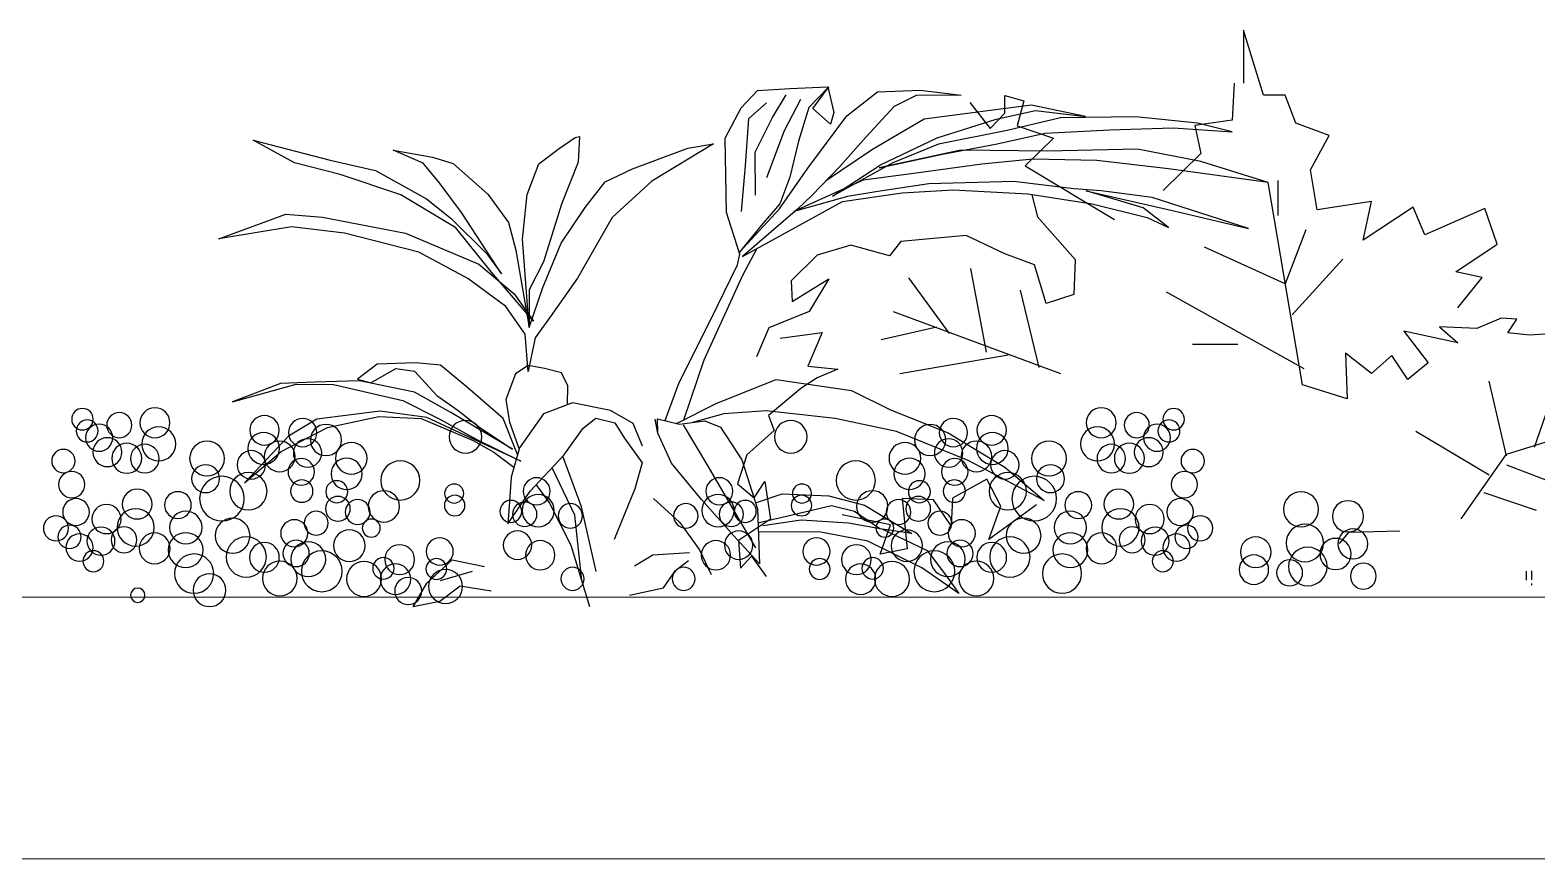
# Model space of a CAD drawing. Header units: millimetres. Extents: x 224.49 to 232.8, y 170.44 to 178.39.
# Drawn here: x 228.219 to 229.947, y 173.245 to 174.195 of the extents above; entities that cross this region are included whole.
import ezdxf

# ---------------------------------------------------------------- set-up
doc = ezdxf.new("R2010")
doc.units = ezdxf.units.MM
doc.layers.add('PROIEZIONI', color=145, linetype='Continuous', lineweight=13)
doc.layers.add('VEGETAZIONE', color=94, linetype='Continuous')

msp = doc.modelspace()

# ---------------------------------------------------------------- linework, layer by layer
at = {"layer": 'PROIEZIONI'}
msp.add_line((224.6282, 173.5447), (230.7596, 173.5447), dxfattribs=at)
at = {"layer": 'PROIEZIONI', "color": 5}
msp.add_line((224.4916, 173.2447), (230.8936, 173.2447), dxfattribs=at)
at = {"layer": 'VEGETAZIONE'}
for p, q in [((229.6335, 174.12), (229.6104, 174.1947)), ((229.6104, 174.1947), (229.6104, 174.1339)), ((229.5998, 174.1339), (229.5975, 174.0914)), ((229.0346, 174.1057), (229.0532, 174.1255)), ((229.0532, 174.1255), (229.0902, 174.1279)), ((229.0706, 174.0947), (229.086, 174.1204)), ((229.0841, 174.0797), (229.1031, 174.1155)), ((229.0902, 174.1279), (229.134, 174.1297)), ((229.135, 174.1297), (229.112, 174.1059)), ((229.1169, 174.1047), (229.135, 174.1297)), ((229.134, 174.1297), (229.1408, 174.1002)), ((229.1556, 174.0965), (229.1908, 174.1238)), ((229.1908, 174.1238), (229.2403, 174.126)), ((229.2352, 174.1197), (229.2102, 174.1071)), ((229.2869, 174.1203), (229.2352, 174.1197)), ((229.2403, 174.126), (229.2869, 174.1203)), ((229.337, 174.0993), (229.337, 174.1198)), ((229.337, 174.1198), (229.3587, 174.1135)), ((229.6584, 174.12), (229.6335, 174.12)), ((229.6704, 174.0879), (229.6584, 174.12)), ((229.0164, 174.0707), (229.0346, 174.1057)), ((229.0433, 174.0932), (229.0635, 174.1112)), ((229.112, 174.1059), (229.1003, 174.0673)), ((229.1372, 174.0868), (229.1169, 174.1047)), ((229.1408, 174.1002), (229.1372, 174.0868)), ((229.2102, 174.1071), (229.178, 174.0722)), ((229.3261, 174.1033), (229.2444, 174.0926)), ((229.2967, 174.1119), (229.32, 174.0819)), ((229.32, 174.0819), (229.337, 174.0993)), ((229.3674, 174.1087), (229.3261, 174.1033)), ((229.3268, 174.0927), (229.3722, 174.1027)), ((229.3587, 174.1135), (229.351, 174.0851)), ((229.4296, 174.0955), (229.3674, 174.1087)), ((229.3722, 174.1027), (229.4296, 174.0955)), ((229.0396, 174.0391), (229.0433, 174.0932)), ((229.0506, 174.0549), (229.0706, 174.0947)), ((229.1111, 174.0366), (229.1556, 174.0965)), ((229.2444, 174.0926), (229.185, 174.058)), ((229.2594, 174.0712), (229.3268, 174.0927)), ((229.4009, 174.0942), (229.3396, 174.0796)), ((229.351, 174.0851), (229.3929, 174.0708)), ((229.3831, 174.0767), (229.4573, 174.0805)), ((229.4873, 174.0954), (229.4009, 174.0942)), ((229.4573, 174.0805), (229.5298, 174.0825)), ((229.5579, 174.088), (229.4873, 174.0954)), ((229.5298, 174.0825), (229.5974, 174.0781)), ((229.5975, 174.0914), (229.5549, 174.0854)), ((229.5549, 174.0854), (229.5618, 174.0534)), ((229.5974, 174.0781), (229.5579, 174.088)), ((229.7088, 174.0738), (229.6704, 174.0879)), ((228.5223, 174.0426), (228.4752, 174.0684)), ((228.4752, 174.0684), (228.5635, 174.0456)), ((228.826, 174.0589), (228.8444, 174.0716)), ((228.8444, 174.0716), (228.8494, 174.0727)), ((228.8494, 174.0727), (228.8477, 174.0433)), ((229.003, 174.0643), (228.9321, 174.0216)), ((228.9733, 174.0594), (229.003, 174.0643)), ((229.0176, 173.9858), (229.0164, 174.0707)), ((229.064, 174.0259), (229.0841, 174.0797)), ((229.1003, 174.0673), (229.0903, 174.0262)), ((229.178, 174.0722), (229.1476, 174.0385)), ((229.1944, 174.0402), (229.2594, 174.0712)), ((229.2609, 174.0641), (229.2086, 174.0424)), ((229.3396, 174.0796), (229.2609, 174.0641)), ((229.2655, 174.0523), (229.3261, 174.0638)), ((229.3261, 174.0638), (229.3831, 174.0767)), ((229.3929, 174.0708), (229.3603, 174.0392)), ((229.6873, 174.0347), (229.7088, 174.0738)), ((228.6698, 174.042), (228.6356, 174.057)), ((228.6356, 174.057), (228.6808, 174.0489)), ((228.6808, 174.0489), (228.7044, 174.0416)), ((228.8025, 174.0415), (228.826, 174.0589)), ((228.9101, 174.0355), (228.9733, 174.0594)), ((229.051, 174.0054), (229.0506, 174.0549)), ((229.185, 174.058), (229.1312, 174.0215)), ((229.2864, 174.0572), (229.1927, 174.0367)), ((229.1927, 174.0367), (229.2655, 174.0523)), ((229.3859, 174.056), (229.2864, 174.0572)), ((229.3692, 174.0468), (229.3107, 174.0412)), ((229.4425, 174.0454), (229.3692, 174.0468)), ((229.489, 174.0583), (229.3859, 174.056)), ((229.5618, 174.0439), (229.489, 174.0583)), ((229.5618, 174.0534), (229.5184, 174.0108)), ((228.5747, 174.029), (228.5223, 174.0426)), ((228.5635, 174.0456), (228.6153, 174.0337)), ((228.6442, 174.0057), (228.5747, 174.029)), ((228.6153, 174.0337), (228.6738, 174.0013)), ((228.6883, 174.0199), (228.6698, 174.042)), ((228.7044, 174.0416), (228.744, 174.0068)), ((228.7892, 174.0062), (228.8025, 174.0415)), ((228.8477, 174.0433), (228.8284, 173.9952)), ((228.8785, 174.0206), (228.9101, 174.0355)), ((229.035, 173.9867), (229.0396, 174.0391)), ((229.0786, 173.9897), (229.1111, 174.0366)), ((229.1476, 174.0385), (229.1155, 174.0052)), ((229.2086, 174.0424), (229.1392, 174.0043)), ((229.1392, 174.0043), (229.1944, 174.0402)), ((229.2354, 174.0308), (229.1743, 174.0228)), ((229.3107, 174.0412), (229.2354, 174.0308)), ((229.3603, 174.0392), (229.4626, 173.9776)), ((229.5247, 174.0355), (229.4425, 174.0454)), ((229.6389, 174.02), (229.5247, 174.0355)), ((229.6389, 174.02), (229.5618, 174.0439)), ((229.6952, 173.9887), (229.6873, 174.0347)), ((228.7139, 173.9855), (228.6883, 174.0199)), ((228.8556, 173.9913), (228.8785, 174.0206)), ((228.9321, 174.0216), (228.8866, 173.9798)), ((229.0903, 174.0262), (229.0788, 173.9956)), ((229.1743, 174.0228), (229.1, 173.989)), ((229.2499, 174.0184), (229.1913, 174.0097)), ((229.2193, 174.0082), (229.2777, 174.0115)), ((229.3471, 174.0212), (229.2499, 174.0184)), ((229.2777, 174.0115), (229.3633, 174.0069)), ((229.4161, 174.0128), (229.3471, 174.0212)), ((229.4474, 174.0106), (229.4161, 174.0128)), ((229.6781, 173.788), (229.6389, 174.02)), ((229.6502, 173.9823), (229.6502, 174.0222)), ((228.7075, 173.9679), (228.6442, 174.0057)), ((228.6738, 174.0013), (228.7022, 173.9786)), ((228.744, 174.0068), (228.7679, 173.9742)), ((228.7839, 173.9552), (228.7892, 174.0062)), ((228.8284, 173.9952), (228.808, 173.929)), ((229.0361, 173.935), (229.1506, 173.9983)), ((229.0788, 173.9956), (229.0594, 173.973)), ((229.1566, 174.0041), (229.095, 173.9867)), ((229.1155, 174.0052), (229.0993, 173.9895)), ((229.1506, 173.9983), (229.2193, 174.0082)), ((229.1913, 174.0097), (229.1566, 174.0041)), ((229.3633, 174.0069), (229.4371, 173.9954)), ((229.368, 174.006), (229.3742, 173.9808)), ((229.4956, 173.9911), (229.4302, 174.0103)), ((229.4302, 174.0103), (229.5308, 173.9877)), ((229.4371, 173.9954), (229.5003, 173.9798)), ((229.5057, 174.0028), (229.4474, 174.0106)), ((229.6162, 173.9673), (229.5057, 174.0028)), ((229.7572, 173.9981), (229.6952, 173.9887)), ((229.7479, 173.9539), (229.7572, 173.9981)), ((228.4355, 173.9553), (228.5126, 173.9838)), ((228.5126, 173.9838), (228.5547, 173.9804)), ((228.5547, 173.9804), (228.6498, 173.9621)), ((228.7022, 173.9786), (228.7431, 173.9381)), ((228.7599, 173.9155), (228.7139, 173.9855)), ((228.8283, 173.9505), (228.8556, 173.9913)), ((228.8866, 173.9798), (228.8471, 173.9102)), ((229.0329, 173.938), (229.0176, 173.9858)), ((229.0323, 173.9397), (229.0786, 173.9897)), ((229.0993, 173.9895), (229.0361, 173.935)), ((229.3742, 173.9808), (229.4177, 173.9318)), ((229.5247, 173.9684), (229.4956, 173.9911)), ((229.5003, 173.9798), (229.5247, 173.9684)), ((229.5308, 173.9877), (229.6162, 173.9673)), ((229.8052, 173.9919), (229.7479, 173.9539)), ((229.8186, 173.96), (229.8052, 173.9919)), ((229.8874, 173.9902), (229.8186, 173.96)), ((229.9013, 173.9492), (229.8874, 173.9902)), ((228.5189, 173.9691), (228.4355, 173.9553)), ((228.5796, 173.9618), (228.5189, 173.9691)), ((228.665, 173.9402), (228.5796, 173.9618)), ((228.6498, 173.9621), (228.7338, 173.9264)), ((228.7484, 173.9173), (228.7075, 173.9679)), ((228.7679, 173.9742), (228.7761, 173.9424)), ((229.0594, 173.973), (229.0323, 173.9397)), ((229.682, 173.9656), (229.6585, 173.904)), ((228.7761, 173.9424), (228.7914, 173.8539)), ((228.7914, 173.8539), (228.7839, 173.9552)), ((228.8073, 173.8996), (228.8283, 173.9505)), ((229.0366, 173.9138), (229.0525, 173.944)), ((229.1603, 173.9482), (229.1216, 173.9369)), ((229.2045, 173.9359), (229.1603, 173.9482)), ((229.2175, 173.9523), (229.2045, 173.9359)), ((229.2925, 173.9591), (229.2175, 173.9523)), ((229.337, 173.9381), (229.2925, 173.9591)), ((229.6585, 173.904), (229.5657, 173.9458)), ((229.8539, 173.9177), (229.9013, 173.9492)), ((228.721, 173.9101), (228.665, 173.9402)), ((228.7338, 173.9264), (228.7742, 173.8923)), ((228.7431, 173.9381), (228.7599, 173.9155)), ((228.808, 173.929), (228.7915, 173.8968)), ((228.9998, 173.8631), (229.0303, 173.9256)), ((229.0303, 173.9256), (229.0329, 173.938)), ((229.1216, 173.9369), (229.092, 173.9072)), ((229.3711, 173.9255), (229.337, 173.9381)), ((229.3845, 173.8813), (229.3711, 173.9255)), ((229.4177, 173.9318), (229.4162, 173.8917)), ((229.6663, 173.8684), (229.7243, 173.9323)), ((228.7647, 173.8778), (228.721, 173.9101)), ((228.7965, 173.8609), (228.7484, 173.9173)), ((228.8471, 173.9102), (228.8188, 173.8701)), ((228.9921, 173.8167), (229.0366, 173.9138)), ((229.0929, 173.8835), (229.1353, 173.9095)), ((229.1353, 173.9095), (229.1125, 173.8723)), ((229.2733, 173.8469), (229.227, 173.9108)), ((229.3159, 173.8256), (229.2981, 173.9215)), ((229.8843, 173.9112), (229.8539, 173.9177)), ((229.8562, 173.8762), (229.8843, 173.9112)), ((228.7742, 173.8923), (228.7965, 173.8609)), ((228.7914, 173.8539), (228.8073, 173.8996)), ((228.7915, 173.8968), (228.7914, 173.8539)), ((229.092, 173.9072), (229.0929, 173.8835)), ((229.3763, 173.8078), (229.355, 173.8966)), ((229.4162, 173.8917), (229.3845, 173.8813)), ((229.6803, 173.8064), (229.5222, 173.8943)), ((228.787, 173.8463), (228.7647, 173.8778)), ((228.8188, 173.8701), (228.7984, 173.8421)), ((228.9635, 173.7907), (228.9998, 173.8631)), ((229.1125, 173.8723), (229.0665, 173.8535)), ((229.4012, 173.8007), (229.2093, 173.8718)), ((229.9059, 173.8644), (229.8781, 173.8528)), ((229.924, 173.8635), (229.9059, 173.8644)), ((229.9138, 173.8476), (229.924, 173.8635)), ((228.7902, 173.8034), (228.787, 173.8463)), ((228.7984, 173.8421), (228.7939, 173.8203)), ((229.0665, 173.8535), (229.0522, 173.8201)), ((229.0794, 173.8416), (229.1273, 173.848)), ((229.1273, 173.848), (229.1112, 173.8093)), ((229.259, 173.854), (229.1951, 173.8398)), ((229.8562, 173.8362), (229.7944, 173.8496)), ((229.7944, 173.8496), (229.8223, 173.8133)), ((229.8781, 173.8528), (229.8352, 173.8544)), ((229.8352, 173.8544), (229.8562, 173.8362)), ((229.9385, 173.8449), (229.9138, 173.8476)), ((229.9618, 173.8464), (229.9385, 173.8449)), ((229.3408, 173.822), (229.2164, 173.8007)), ((229.6042, 173.8344), (229.5522, 173.8344)), ((229.7277, 173.8243), (229.7293, 173.7722)), ((229.7574, 173.8011), (229.7277, 173.8243)), ((229.7807, 173.8216), (229.7574, 173.8011)), ((229.799, 173.7943), (229.7807, 173.8216)), ((228.6172, 173.8119), (228.5947, 173.7945)), ((228.6101, 173.7903), (228.6387, 173.8069)), ((228.661, 173.8132), (228.6172, 173.8119)), ((228.6387, 173.8069), (228.6601, 173.8038)), ((228.6899, 173.8105), (228.661, 173.8132)), ((228.7212, 173.7847), (228.6899, 173.8105)), ((228.7903, 173.8104), (228.776, 173.8005)), ((228.7939, 173.8203), (228.7902, 173.8034)), ((228.8091, 173.8067), (228.7903, 173.8104)), ((228.8287, 173.8017), (228.8091, 173.8067)), ((228.9688, 173.748), (228.9921, 173.8167)), ((229.1112, 173.8093), (229.1456, 173.8061)), ((229.1456, 173.8061), (229.1219, 173.7961)), ((229.8223, 173.8133), (229.799, 173.7943)), ((228.5063, 173.7897), (228.4515, 173.7687)), ((228.4515, 173.7687), (228.5244, 173.789)), ((228.5459, 173.7911), (228.5063, 173.7897)), ((228.5244, 173.789), (228.5672, 173.7885)), ((228.597, 173.7928), (228.5459, 173.7911)), ((228.5672, 173.7885), (228.6468, 173.7703)), ((228.5947, 173.7945), (228.6101, 173.7903)), ((228.6602, 173.7796), (228.597, 173.7928)), ((228.6601, 173.8038), (228.6857, 173.7758)), ((228.776, 173.8005), (228.7647, 173.7713)), ((228.8359, 173.7868), (228.8287, 173.8017)), ((228.8353, 173.7653), (228.8359, 173.7868)), ((228.9473, 173.747), (228.9635, 173.7907)), ((229.0067, 173.7671), (229.0749, 173.794)), ((229.0749, 173.794), (229.1611, 173.7817)), ((229.1219, 173.7961), (229.1029, 173.7838)), ((229.7293, 173.7722), (229.6781, 173.788)), ((229.9123, 173.7065), (229.8923, 173.7924)), ((228.6468, 173.7703), (228.6891, 173.7487)), ((228.7017, 173.7562), (228.6602, 173.7796)), ((228.6857, 173.7758), (228.71, 173.7585)), ((228.7616, 173.7496), (228.7212, 173.7847)), ((228.7647, 173.7713), (228.769, 173.7453)), ((229.1029, 173.7838), (229.0661, 173.7531)), ((229.1611, 173.7817), (229.2058, 173.7594)), ((229.9443, 173.7165), (229.9663, 173.7804)), ((228.6208, 173.7577), (228.5482, 173.7487)), ((228.6743, 173.7507), (228.6208, 173.7577)), ((228.7722, 173.7142), (228.7017, 173.7562)), ((228.71, 173.7585), (228.735, 173.7393)), ((228.8078, 173.7549), (228.7805, 173.7158)), ((228.8411, 173.7675), (228.8078, 173.7549)), ((228.8846, 173.7587), (228.8411, 173.7675)), ((228.9106, 173.7436), (228.8846, 173.7587)), ((228.9604, 173.7438), (229.0067, 173.7671)), ((229.0146, 173.7547), (228.9786, 173.7448)), ((229.0632, 173.7582), (229.0146, 173.7547)), ((229.1423, 173.7496), (229.0632, 173.7582)), ((229.0661, 173.7531), (229.0723, 173.7356)), ((229.2058, 173.7594), (229.272, 173.7332)), ((228.507, 173.7116), (228.5604, 173.7391)), ((228.5482, 173.7487), (228.5157, 173.7291)), ((228.5604, 173.7391), (228.619, 173.7519)), ((228.619, 173.7519), (228.6677, 173.7496)), ((228.6677, 173.7496), (228.7273, 173.7242)), ((228.7818, 173.7005), (228.6743, 173.7507)), ((228.6891, 173.7487), (228.7306, 173.7258)), ((228.735, 173.7393), (228.7722, 173.7142)), ((228.7783, 173.7082), (228.7616, 173.7496)), ((228.769, 173.7453), (228.7802, 173.7145)), ((228.8314, 173.7076), (228.8535, 173.7384)), ((228.8535, 173.7384), (228.8679, 173.75)), ((228.8679, 173.75), (228.8899, 173.7445)), ((228.8899, 173.7445), (228.9003, 173.7272)), ((228.9215, 173.7176), (228.9106, 173.7436)), ((228.939, 173.7326), (228.9361, 173.7486)), ((228.9387, 173.7491), (228.964, 173.7429)), ((228.939, 173.7326), (228.9387, 173.7491)), ((228.964, 173.7429), (228.993, 173.7468)), ((228.9682, 173.7424), (228.9951, 173.6967)), ((228.993, 173.7468), (229.011, 173.7395)), ((229.011, 173.7395), (229.0355, 173.702)), ((229.0723, 173.7356), (229.0411, 173.7078)), ((229.2127, 173.7346), (229.1423, 173.7496)), ((229.9123, 173.7085), (230.0203, 173.7425)), ((228.5157, 173.7291), (228.465, 173.6756)), ((228.7273, 173.7242), (228.7508, 173.7109)), ((228.7306, 173.7258), (228.7818, 173.7005)), ((228.9003, 173.7272), (228.921, 173.6987)), ((228.9547, 173.6983), (228.939, 173.7326)), ((229.295, 173.7012), (229.2127, 173.7346)), ((229.272, 173.7332), (229.3369, 173.6936)), ((229.8923, 173.6845), (229.8083, 173.7345)), ((228.465, 173.6756), (228.507, 173.7116)), ((228.7508, 173.7109), (228.7741, 173.6938)), ((228.7805, 173.7158), (228.7708, 173.6824)), ((228.7925, 173.6662), (228.8314, 173.7076)), ((228.8514, 173.6483), (228.8302, 173.7063)), ((229.0411, 173.7078), (229.0303, 173.6746)), ((229.0355, 173.702), (229.0532, 173.6459)), ((229.3821, 173.6554), (229.295, 173.7012)), ((229.8603, 173.6345), (229.9123, 173.7085)), ((228.8438, 173.6385), (228.8177, 173.693)), ((228.921, 173.6987), (228.9128, 173.6689)), ((228.9892, 173.6567), (228.9547, 173.6983)), ((228.9951, 173.6967), (229.0188, 173.6564)), ((229.3369, 173.6936), (229.3821, 173.6554)), ((229.9123, 173.6965), (229.9803, 173.6705)), ((228.7669, 173.6289), (228.7925, 173.6662)), ((228.7708, 173.6824), (228.7682, 173.6435)), ((228.8145, 173.6535), (228.7995, 173.6737)), ((228.9128, 173.6689), (228.8888, 173.6109)), ((229.0303, 173.6746), (229.0495, 173.6586)), ((229.0495, 173.6586), (229.0616, 173.6773)), ((229.0616, 173.6773), (229.0683, 173.6341)), ((229.3162, 173.68), (229.2769, 173.6582)), ((229.3323, 173.6491), (229.3162, 173.68)), ((228.8397, 173.6038), (228.8145, 173.6535)), ((228.9339, 173.6579), (228.9639, 173.6305)), ((229.0261, 173.6151), (228.9892, 173.6567)), ((229.0188, 173.6564), (229.0511, 173.6012)), ((229.051, 173.6528), (229.0816, 173.6633)), ((229.0816, 173.6633), (229.1352, 173.6608)), ((229.1382, 173.6495), (229.0866, 173.6372)), ((229.1352, 173.6608), (229.1761, 173.6502)), ((229.1644, 173.6428), (229.1382, 173.6495)), ((229.1761, 173.6502), (229.2304, 173.6178)), ((229.255, 173.6564), (229.2193, 173.6577)), ((229.2193, 173.6577), (229.2248, 173.6001)), ((229.2755, 173.6263), (229.255, 173.6564)), ((229.2769, 173.6582), (229.2755, 173.6263)), ((229.3733, 173.6504), (229.3184, 173.6108)), ((229.3184, 173.6108), (229.3323, 173.6491)), ((229.8863, 173.6645), (229.9463, 173.6445)), ((228.7682, 173.6435), (228.7669, 173.6289)), ((228.8519, 173.5637), (228.8438, 173.6385)), ((228.8685, 173.5741), (228.8514, 173.6483)), ((229.0683, 173.6341), (229.0317, 173.6095)), ((229.0532, 173.6459), (229.0556, 173.583)), ((229.0866, 173.6372), (229.0551, 173.63)), ((229.0593, 173.627), (229.1032, 173.6335)), ((229.1032, 173.6335), (229.1575, 173.63)), ((229.2059, 173.6277), (229.1505, 173.6391)), ((229.1935, 173.623), (229.1644, 173.6428)), ((228.9639, 173.6305), (228.9869, 173.5991)), ((229.0556, 173.583), (229.0261, 173.6151)), ((229.0551, 173.63), (229.0538, 173.6297)), ((229.1259, 173.6191), (229.0542, 173.6195)), ((229.18, 173.609), (229.1259, 173.6191)), ((229.1575, 173.63), (229.1959, 173.6229)), ((229.2304, 173.6178), (229.1935, 173.623)), ((229.1938, 173.594), (229.2059, 173.6277)), ((229.1959, 173.6229), (229.248, 173.5983)), ((229.7308, 173.6189), (229.7204, 173.6063)), ((229.7897, 173.6205), (229.7308, 173.6189)), ((228.8611, 173.5337), (228.8397, 173.6038)), ((228.9869, 173.5991), (229.0003, 173.5707)), ((229.0317, 173.6095), (229.0339, 173.5781)), ((229.2419, 173.5783), (229.18, 173.609)), ((229.2248, 173.6001), (229.1938, 173.594)), ((229.248, 173.5983), (229.2713, 173.5674)), ((228.674, 173.5606), (228.7033, 173.5873)), ((228.7033, 173.5873), (228.7403, 173.5798)), ((228.9123, 173.5805), (228.9333, 173.5932)), ((228.9333, 173.5932), (228.9753, 173.5957)), ((228.9592, 173.5753), (228.9743, 173.5868)), ((229.0339, 173.5781), (229.0464, 173.5915)), ((229.0464, 173.5915), (229.0634, 173.5685)), ((228.726, 173.5741), (228.6896, 173.5633)), ((228.9456, 173.5554), (228.9592, 173.5753)), ((229.284, 173.5489), (229.2419, 173.5783)), ((229.2713, 173.5674), (229.284, 173.5489)), ((229.935, 173.5643), (229.935, 173.5745)), ((229.9412, 173.5644), (229.9412, 173.5747)), ((228.6585, 173.5337), (228.674, 173.5606)), ((228.7125, 173.5571), (228.689, 173.5398)), ((228.7479, 173.5515), (228.7125, 173.5571)), ((228.9065, 173.547), (228.9456, 173.5554)), ((229.9412, 173.5583), (229.9412, 173.5605)), ((228.689, 173.5398), (228.6585, 173.5337))]:
    msp.add_line(p, q, dxfattribs=at)
for centre, radius, start, end in [((228.2793, 173.7487), 0.0123, 0, 180), ((228.3215, 173.7419), 0.0144, 0, 180), ((228.3624, 173.7446), 0.0172, 0, 180), ((228.488, 173.736), 0.0169, 0, 180), ((229.3218, 173.736), 0.0169, 0, 180), ((229.4474, 173.7446), 0.0172, 0, 180), ((229.4882, 173.7419), 0.0144, 0, 180), ((229.5305, 173.7487), 0.0123, 0, 180), ((228.2793, 173.7487), 0.0123, 180, 0), ((228.2847, 173.7352), 0.0126, 0, 180), ((228.2847, 173.7352), 0.0126, 180, 0), ((228.2984, 173.7275), 0.0156, 0, 180), ((228.3215, 173.7419), 0.0144, 180, 0), ((228.3624, 173.7446), 0.0172, 180, 0), ((228.3667, 173.7203), 0.0195, 0, 180), ((228.488, 173.736), 0.0169, 180, 0), ((228.5318, 173.7333), 0.0162, 0, 180), ((228.5585, 173.7248), 0.0179, 0, 180), ((228.7184, 173.7285), 0.0187, 0, 180), ((229.0914, 173.7285), 0.0187, 0, 180), ((229.2512, 173.7248), 0.0179, 0, 180), ((229.278, 173.7333), 0.0162, 0, 180), ((229.3218, 173.736), 0.0169, 180, 0), ((229.4431, 173.7203), 0.0195, 0, 180), ((229.4474, 173.7446), 0.0172, 180, 0), ((229.4882, 173.7419), 0.0144, 180, 0), ((229.5114, 173.7275), 0.0156, 0, 180), ((229.5251, 173.7352), 0.0126, 0, 180), ((229.5251, 173.7352), 0.0126, 180, 0), ((229.5305, 173.7487), 0.0123, 180, 0), ((228.2984, 173.7275), 0.0156, 180, 0), ((228.3079, 173.7109), 0.0166, 0, 180), ((228.3301, 173.7039), 0.0172, 0, 180), ((228.3508, 173.7035), 0.0164, 0, 180), ((228.3667, 173.7203), 0.0195, 180, 0), ((228.4222, 173.7036), 0.02, 0, 180), ((228.4871, 173.7151), 0.0182, 0, 180), ((228.5054, 173.706), 0.0176, 0, 180), ((228.5318, 173.7333), 0.0162, 180, 0), ((228.5374, 173.71), 0.0163, 0, 180), ((228.5585, 173.7248), 0.0179, 180, 0), ((228.5875, 173.7038), 0.0182, 0, 180), ((228.7184, 173.7285), 0.0187, 180, 0), ((229.0914, 173.7285), 0.0187, 180, 0), ((229.2223, 173.7038), 0.0182, 0, 180), ((229.2512, 173.7248), 0.0179, 180, 0), ((229.2724, 173.71), 0.0163, 0, 180), ((229.278, 173.7333), 0.0162, 180, 0), ((229.3043, 173.706), 0.0176, 0, 180), ((229.3227, 173.7151), 0.0182, 0, 180), ((229.3876, 173.7036), 0.02, 0, 180), ((229.4431, 173.7203), 0.0195, 180, 0), ((229.459, 173.7035), 0.0164, 0, 180), ((229.4797, 173.7039), 0.0172, 0, 180), ((229.5019, 173.7109), 0.0166, 0, 180), ((229.5114, 173.7275), 0.0156, 180, 0), ((228.2574, 173.7007), 0.0134, 0, 180), ((228.2574, 173.7007), 0.0134, 180, 0), ((228.3079, 173.7109), 0.0166, 180, 0), ((228.3301, 173.7039), 0.0172, 180, 0), ((228.3508, 173.7035), 0.0164, 180, 0), ((228.4222, 173.7036), 0.02, 180, 0), ((228.4729, 173.6964), 0.0163, 0, 180), ((228.4871, 173.7151), 0.0182, 180, 0), ((228.5054, 173.706), 0.0176, 180, 0), ((228.5302, 173.6883), 0.0152, 0, 180), ((228.5374, 173.71), 0.0163, 180, 0), ((228.5822, 173.6861), 0.0179, 0, 180), ((228.5875, 173.7038), 0.0182, 180, 0), ((228.6438, 173.6785), 0.0225, 0, 180), ((229.166, 173.6785), 0.0225, 0, 180), ((229.2223, 173.7038), 0.0182, 180, 0), ((229.2276, 173.6861), 0.0179, 0, 180), ((229.2724, 173.71), 0.0163, 180, 0), ((229.2795, 173.6883), 0.0152, 0, 180), ((229.3043, 173.706), 0.0176, 180, 0), ((229.3227, 173.7151), 0.0182, 180, 0), ((229.3369, 173.6964), 0.0163, 0, 180), ((229.3876, 173.7036), 0.02, 180, 0), ((229.459, 173.7035), 0.0164, 180, 0), ((229.4797, 173.7039), 0.0172, 180, 0), ((229.5019, 173.7109), 0.0166, 180, 0), ((229.5524, 173.7007), 0.0134, 0, 180), ((229.5524, 173.7007), 0.0134, 180, 0), ((228.267, 173.6737), 0.0151, 0, 180), ((228.4205, 173.6805), 0.016, 0, 180), ((228.4392, 173.6576), 0.0256, 0, 180), ((228.4695, 173.6661), 0.0214, 0, 180), ((228.4729, 173.6964), 0.0163, 180, 0), ((228.5302, 173.6883), 0.0152, 180, 0), ((228.5822, 173.6861), 0.0179, 180, 0), ((229.2276, 173.6861), 0.0179, 180, 0), ((229.2795, 173.6883), 0.0152, 180, 0), ((229.3403, 173.6661), 0.0214, 0, 180), ((229.3369, 173.6964), 0.0163, 180, 0), ((229.3706, 173.6576), 0.0256, 0, 180), ((229.3893, 173.6805), 0.016, 0, 180), ((229.5428, 173.6737), 0.0151, 0, 180), ((228.267, 173.6737), 0.0151, 180, 0), ((228.3421, 173.6514), 0.0171, 0, 180), ((228.4205, 173.6805), 0.016, 180, 0), ((228.4695, 173.6661), 0.0214, 180, 0), ((228.5308, 173.6662), 0.0128, 0, 180), ((228.5308, 173.6662), 0.0128, 180, 0), ((228.5709, 173.6655), 0.0126, 0, 180), ((228.6249, 173.6487), 0.018, 0, 180), ((228.6438, 173.6785), 0.0225, 180, 0), ((228.7055, 173.6635), 0.0109, 0, 180), ((228.8001, 173.6661), 0.0155, 0, 180), ((228.8001, 173.6661), 0.0155, 180, 0), ((229.0096, 173.6661), 0.0155, 0, 180), ((229.0096, 173.6661), 0.0155, 180, 0), ((229.1043, 173.6635), 0.0109, 0, 180), ((229.166, 173.6785), 0.0225, 180, 0), ((229.1849, 173.6487), 0.018, 0, 180), ((229.2389, 173.6655), 0.0126, 0, 180), ((229.279, 173.6662), 0.0128, 0, 180), ((229.279, 173.6662), 0.0128, 180, 0), ((229.3403, 173.6661), 0.0214, 180, 0), ((229.3893, 173.6805), 0.016, 180, 0), ((229.4676, 173.6514), 0.0171, 0, 180), ((229.5428, 173.6737), 0.0151, 180, 0), ((228.2719, 173.6423), 0.0153, 0, 180), ((228.3068, 173.6342), 0.0167, 0, 180), ((228.3421, 173.6514), 0.0171, 180, 0), ((228.3887, 173.6502), 0.0154, 0, 180), ((228.3887, 173.6502), 0.0154, 180, 0), ((228.4392, 173.6576), 0.0256, 180, 0), ((228.5722, 173.646), 0.0142, 0, 180), ((228.5709, 173.6655), 0.0126, 180, 0), ((228.5948, 173.6423), 0.0142, 0, 180), ((228.6249, 173.6487), 0.018, 180, 0), ((228.7061, 173.6497), 0.0118, 0, 180), ((228.7061, 173.6497), 0.0118, 180, 0), ((228.7055, 173.6635), 0.0109, 180, 0), ((228.7705, 173.643), 0.0126, 0, 180), ((228.7864, 173.6397), 0.014, 0, 180), ((228.8018, 173.6439), 0.0185, 0, 180), ((228.8387, 173.6379), 0.014, 0, 180), ((228.9711, 173.6379), 0.014, 0, 180), ((229.008, 173.6439), 0.0185, 0, 180), ((229.0233, 173.6397), 0.014, 0, 180), ((229.0393, 173.643), 0.0126, 0, 180), ((229.1037, 173.6497), 0.0118, 0, 180), ((229.1037, 173.6497), 0.0118, 180, 0), ((229.1043, 173.6635), 0.0109, 180, 0), ((229.1849, 173.6487), 0.018, 180, 0), ((229.215, 173.6423), 0.0142, 0, 180), ((229.2376, 173.646), 0.0142, 0, 180), ((229.2389, 173.6655), 0.0126, 180, 0), ((229.3706, 173.6576), 0.0256, 180, 0), ((229.4211, 173.6502), 0.0154, 0, 180), ((229.4211, 173.6502), 0.0154, 180, 0), ((229.4676, 173.6514), 0.0171, 180, 0), ((229.503, 173.6342), 0.0167, 0, 180), ((229.5379, 173.6423), 0.0153, 0, 180), ((229.6766, 173.6454), 0.0201, 0, 180), ((229.7304, 173.6373), 0.0179, 0, 180), ((228.2489, 173.6236), 0.0144, 0, 180), ((228.2719, 173.6423), 0.0153, 180, 0), ((228.3068, 173.6342), 0.0167, 180, 0), ((228.3403, 173.6246), 0.0214, 0, 180), ((228.3978, 173.6246), 0.0186, 0, 180), ((228.4514, 173.6151), 0.02, 0, 180), ((228.5222, 173.6179), 0.0156, 0, 180), ((228.5473, 173.6294), 0.0137, 0, 180), ((228.5722, 173.646), 0.0142, 180, 0), ((228.5948, 173.6423), 0.0142, 180, 0), ((228.6105, 173.6239), 0.0103, 0, 180), ((228.7705, 173.643), 0.0126, 180, 0), ((228.7864, 173.6397), 0.014, 180, 0), ((228.8018, 173.6439), 0.0185, 180, 0), ((228.8387, 173.6379), 0.014, 180, 0), ((228.9711, 173.6379), 0.014, 180, 0), ((229.008, 173.6439), 0.0185, 180, 0), ((229.0233, 173.6397), 0.014, 180, 0), ((229.0393, 173.643), 0.0126, 180, 0), ((229.1993, 173.6239), 0.0103, 0, 180), ((229.215, 173.6423), 0.0142, 180, 0), ((229.2376, 173.646), 0.0142, 180, 0), ((229.2625, 173.6294), 0.0137, 0, 180), ((229.2875, 173.6179), 0.0156, 0, 180), ((229.3584, 173.6151), 0.02, 0, 180), ((229.412, 173.6246), 0.0186, 0, 180), ((229.4695, 173.6246), 0.0214, 0, 180), ((229.503, 173.6342), 0.0167, 180, 0), ((229.5379, 173.6423), 0.0153, 180, 0), ((229.5609, 173.6236), 0.0144, 0, 180), ((229.6766, 173.6454), 0.0201, 180, 0), ((229.7304, 173.6373), 0.0179, 180, 0), ((228.2489, 173.6236), 0.0144, 180, 0), ((228.2645, 173.6138), 0.0133, 0, 180), ((228.276, 173.6015), 0.0156, 0, 180), ((228.3005, 173.6089), 0.0161, 0, 180), ((228.3269, 173.6104), 0.0148, 0, 180), ((228.3403, 173.6246), 0.0214, 180, 0), ((228.362, 173.6006), 0.0177, 0, 180), ((228.3977, 173.5986), 0.02, 0, 180), ((228.3978, 173.6246), 0.0186, 180, 0), ((228.4514, 173.6151), 0.02, 180, 0), ((228.5222, 173.6179), 0.0156, 180, 0), ((228.5473, 173.6294), 0.0137, 180, 0), ((228.5853, 173.6037), 0.018, 0, 180), ((228.6105, 173.6239), 0.0103, 180, 0), ((228.7781, 173.6043), 0.0163, 0, 180), ((229.0317, 173.6043), 0.0163, 0, 180), ((229.1993, 173.6239), 0.0103, 180, 0), ((229.2245, 173.6037), 0.018, 0, 180), ((229.2625, 173.6294), 0.0137, 180, 0), ((229.2875, 173.6179), 0.0156, 180, 0), ((229.3584, 173.6151), 0.02, 180, 0), ((229.4121, 173.5986), 0.02, 0, 180), ((229.412, 173.6246), 0.0186, 180, 0), ((229.4478, 173.6006), 0.0177, 0, 180), ((229.4695, 173.6246), 0.0214, 180, 0), ((229.4829, 173.6104), 0.0148, 0, 180), ((229.5093, 173.6089), 0.0161, 0, 180), ((229.5338, 173.6015), 0.0156, 0, 180), ((229.5453, 173.6138), 0.0133, 0, 180), ((229.5609, 173.6236), 0.0144, 180, 0), ((229.681, 173.6068), 0.0215, 0, 180), ((229.736, 173.6058), 0.0172, 0, 180), ((228.2645, 173.6138), 0.0133, 180, 0), ((228.276, 173.6015), 0.0156, 180, 0), ((228.2918, 173.5859), 0.012, 0, 180), ((228.3005, 173.6089), 0.0161, 180, 0), ((228.3269, 173.6104), 0.0148, 180, 0), ((228.362, 173.6006), 0.0177, 180, 0), ((228.3977, 173.5986), 0.02, 180, 0), ((228.4671, 173.5907), 0.0231, 0, 180), ((228.4879, 173.5903), 0.0171, 0, 180), ((228.5243, 173.5948), 0.0151, 0, 180), ((228.5382, 173.5882), 0.02, 0, 180), ((228.5537, 173.5743), 0.0234, 0, 180), ((228.5853, 173.6037), 0.018, 180, 0), ((228.643, 173.5877), 0.0171, 0, 180), ((228.6889, 173.5971), 0.0156, 0, 180), ((228.6889, 173.5971), 0.0156, 180, 0), ((228.7781, 173.6043), 0.0163, 180, 0), ((228.8042, 173.5928), 0.0168, 0, 180), ((229.0056, 173.5928), 0.0168, 0, 180), ((229.0317, 173.6043), 0.0163, 180, 0), ((229.1209, 173.5971), 0.0156, 0, 180), ((229.1209, 173.5971), 0.0156, 180, 0), ((229.1667, 173.5877), 0.0171, 0, 180), ((229.2245, 173.6037), 0.018, 180, 0), ((229.2561, 173.5743), 0.0234, 0, 180), ((229.2716, 173.5882), 0.02, 0, 180), ((229.2855, 173.5948), 0.0151, 0, 180), ((229.3219, 173.5903), 0.0171, 0, 180), ((229.3427, 173.5907), 0.0231, 0, 180), ((229.4121, 173.5986), 0.02, 180, 0), ((229.4478, 173.6006), 0.0177, 180, 0), ((229.4829, 173.6104), 0.0148, 180, 0), ((229.5093, 173.6089), 0.0161, 180, 0), ((229.518, 173.5859), 0.012, 0, 180), ((229.5338, 173.6015), 0.0156, 180, 0), ((229.5453, 173.6138), 0.0133, 180, 0), ((229.6246, 173.5962), 0.0176, 0, 180), ((229.681, 173.6068), 0.0215, 180, 0), ((229.6843, 173.5798), 0.0221, 0, 180), ((229.7162, 173.5942), 0.0179, 0, 180), ((229.736, 173.6058), 0.0172, 180, 0), ((228.2918, 173.5859), 0.012, 180, 0), ((228.4073, 173.5717), 0.0225, 0, 180), ((228.4671, 173.5907), 0.0231, 180, 0), ((228.4879, 173.5903), 0.0171, 180, 0), ((228.5056, 173.5661), 0.02, 0, 180), ((228.5243, 173.5948), 0.0151, 180, 0), ((228.5382, 173.5882), 0.02, 180, 0), ((228.6022, 173.5656), 0.02, 0, 180), ((228.6244, 173.5777), 0.0123, 0, 180), ((228.6382, 173.5652), 0.0175, 0, 180), ((228.643, 173.5877), 0.0171, 180, 0), ((228.6851, 173.577), 0.0119, 0, 180), ((228.8042, 173.5928), 0.0168, 180, 0), ((229.0056, 173.5928), 0.0168, 180, 0), ((229.1246, 173.577), 0.0119, 0, 180), ((229.1667, 173.5877), 0.0171, 180, 0), ((229.1716, 173.5652), 0.0175, 0, 180), ((229.1854, 173.5777), 0.0123, 0, 180), ((229.2076, 173.5656), 0.02, 0, 180), ((229.2716, 173.5882), 0.02, 180, 0), ((229.2855, 173.5948), 0.0151, 180, 0), ((229.3042, 173.5661), 0.02, 0, 180), ((229.3219, 173.5903), 0.0171, 180, 0), ((229.3427, 173.5907), 0.0231, 180, 0), ((229.4025, 173.5717), 0.0225, 0, 180), ((229.518, 173.5859), 0.012, 180, 0), ((229.6225, 173.5762), 0.0169, 0, 180), ((229.6246, 173.5962), 0.0176, 180, 0), ((229.6635, 173.5725), 0.0149, 0, 180), ((229.6843, 173.5798), 0.0221, 180, 0), ((229.7162, 173.5942), 0.0179, 180, 0), ((229.748, 173.5688), 0.0148, 0, 180), ((228.4073, 173.5717), 0.0225, 180, 0), ((228.4249, 173.5526), 0.0188, 0, 180), ((228.5056, 173.5661), 0.02, 180, 0), ((228.5537, 173.5743), 0.0234, 180, 0), ((228.6022, 173.5656), 0.02, 180, 0), ((228.6244, 173.5777), 0.0123, 180, 0), ((228.6382, 173.5652), 0.0175, 180, 0), ((228.6528, 173.5517), 0.0155, 0, 180), ((228.6851, 173.577), 0.0119, 180, 0), ((228.6957, 173.5569), 0.0195, 0, 180), ((228.8412, 173.5657), 0.0132, 0, 180), ((228.8412, 173.5657), 0.0132, 180, 0), ((228.9686, 173.5657), 0.0132, 0, 180), ((228.9686, 173.5657), 0.0132, 180, 0), ((229.1246, 173.577), 0.0119, 180, 0), ((229.1716, 173.5652), 0.0175, 180, 0), ((229.1854, 173.5777), 0.0123, 180, 0), ((229.2076, 173.5656), 0.02, 180, 0), ((229.2561, 173.5743), 0.0234, 180, 0), ((229.3042, 173.5661), 0.02, 180, 0), ((229.4025, 173.5717), 0.0225, 180, 0), ((229.6225, 173.5762), 0.0169, 180, 0), ((229.6635, 173.5725), 0.0149, 180, 0), ((229.748, 173.5688), 0.0148, 180, 0), ((228.3427, 173.5469), 0.00822, 0, 180), ((228.3427, 173.5469), 0.00822, 180, 0), ((228.4249, 173.5526), 0.0188, 180, 0), ((228.6528, 173.5517), 0.0155, 180, 0), ((228.6957, 173.5569), 0.0195, 180, 0)]:
    msp.add_arc(centre, radius, start, end, dxfattribs=at)

doc.saveas('drawing.dxf')
